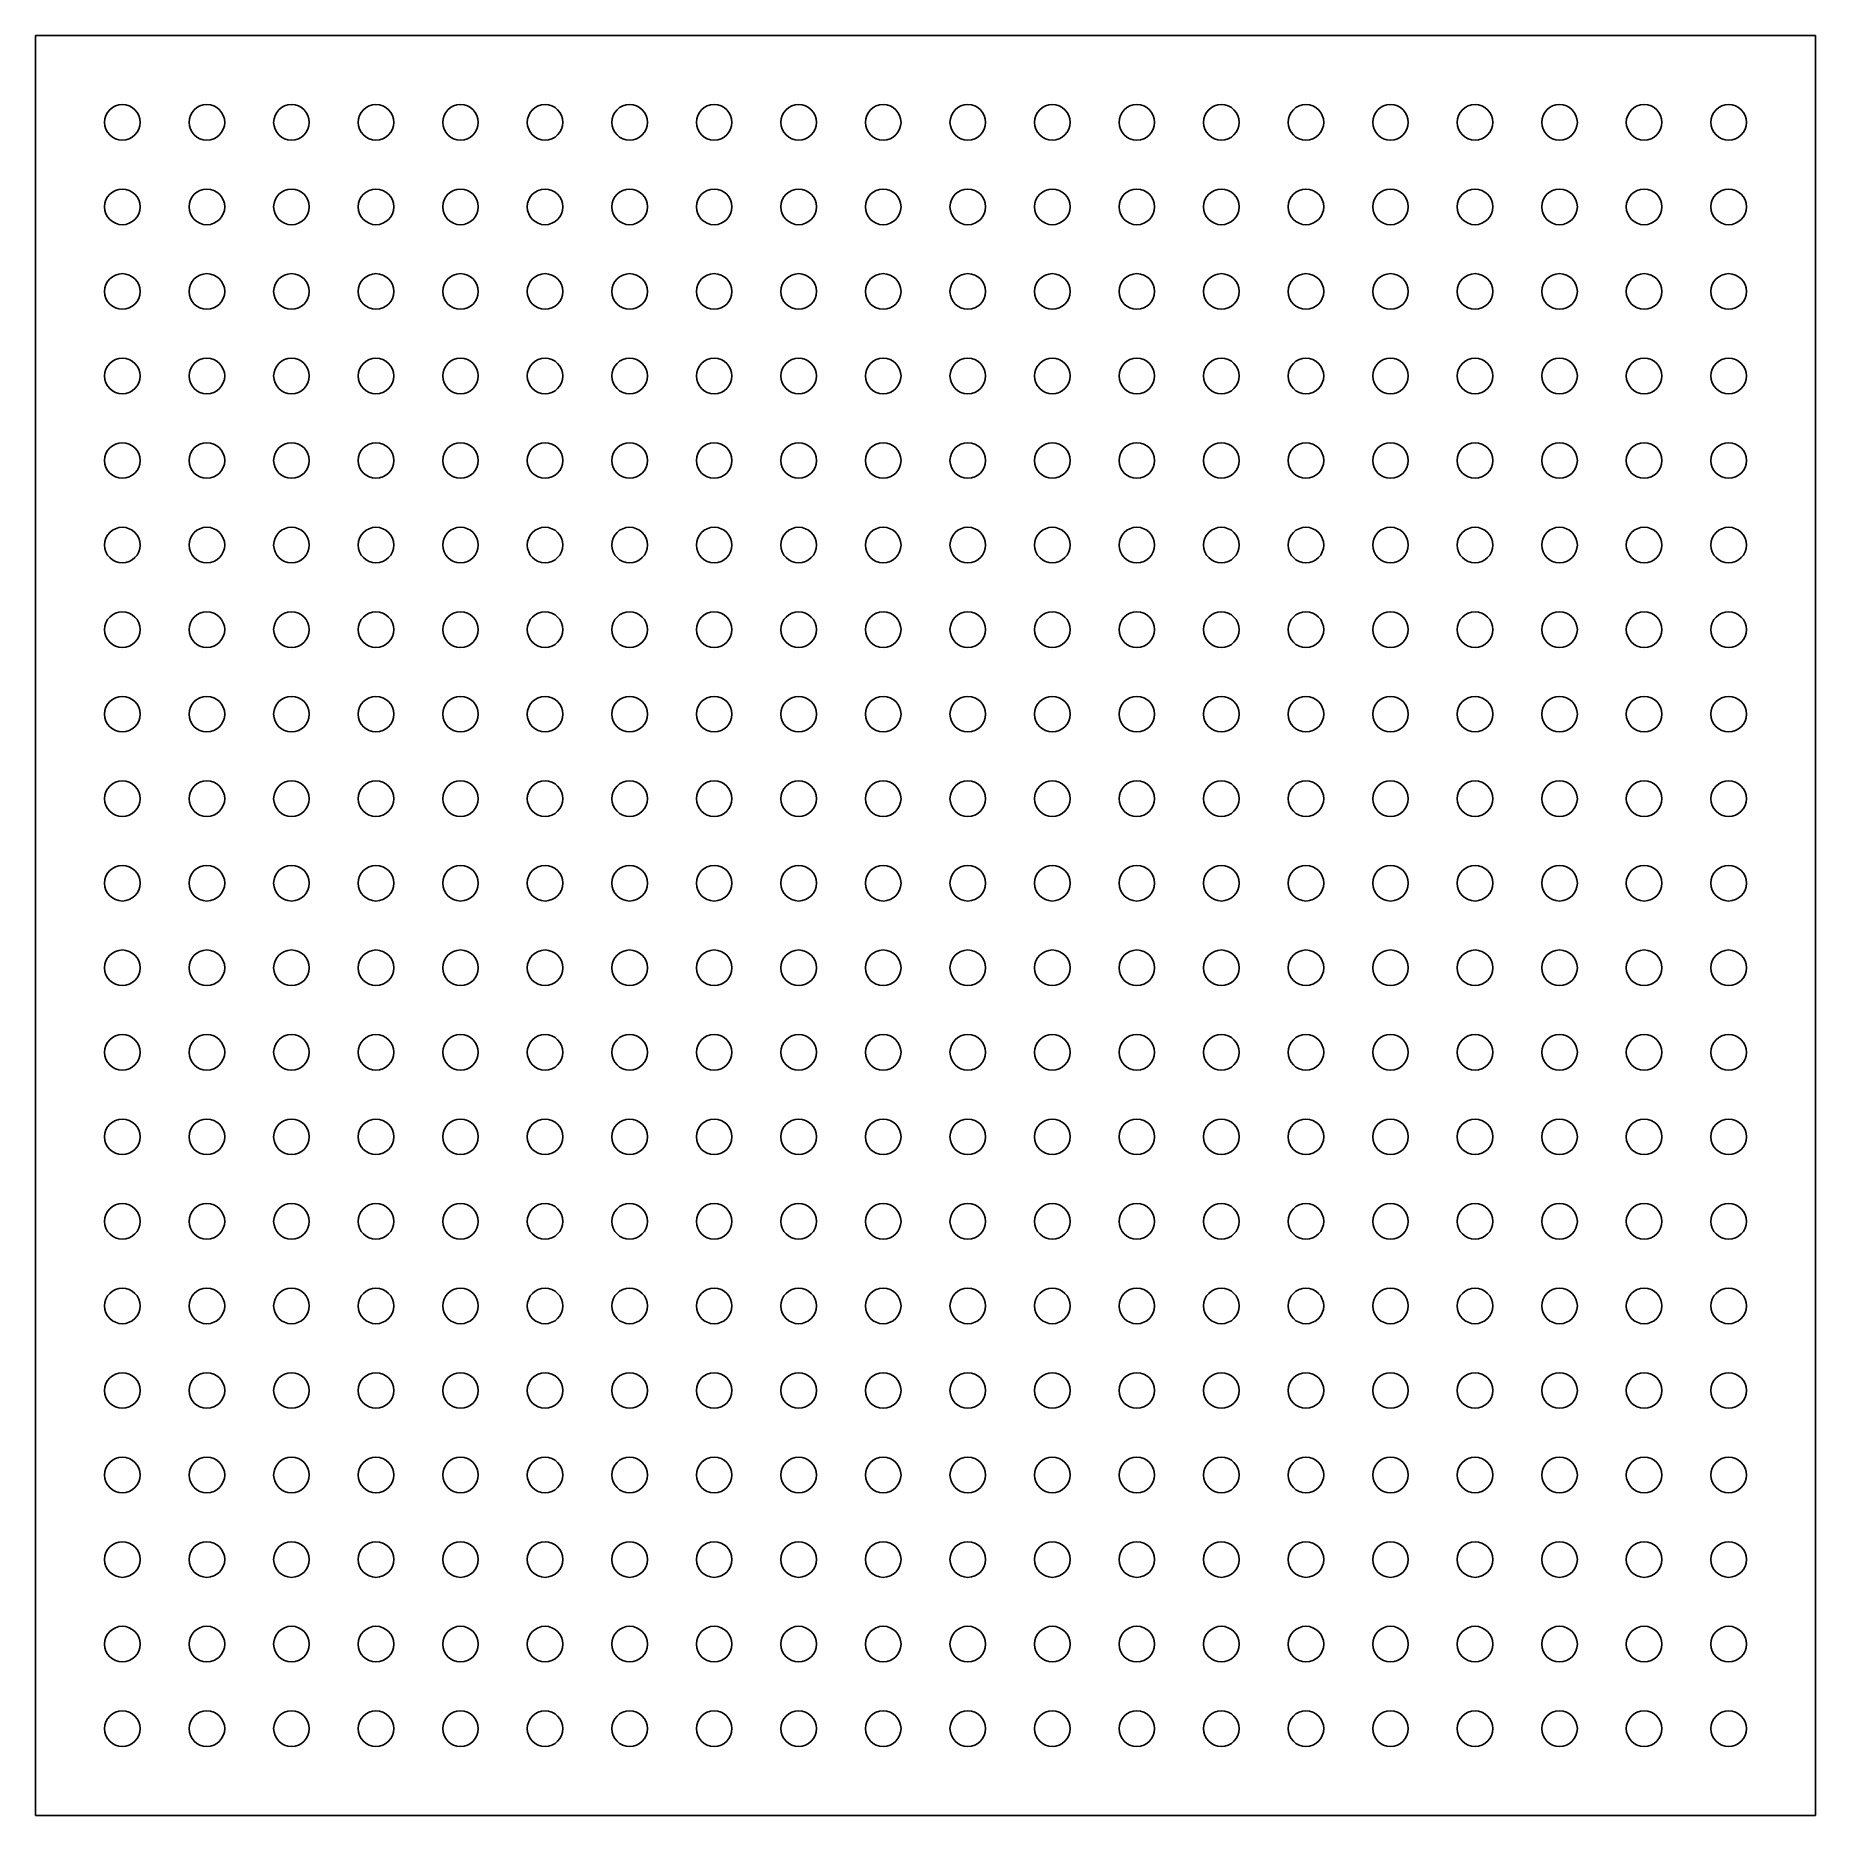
# Model space of a CAD drawing. Header units: metres. Extents: x 0 to 4, y 0 to 4.
import ezdxf

# ---------------------------------------------------------------- set-up
doc = ezdxf.new("R2010")
doc.units = ezdxf.units.M

msp = doc.modelspace()

# ---------------------------------------------------------------- linework, layer by layer
msp.add_lwpolyline([(0, 0), (4, 0), (4, 4), (0, 4)], close=True)
for centre in [(0.195, 3.805), (0.385, 3.805), (0.575, 3.805), (0.765, 3.805), (0.955, 3.805), (1.145, 3.805), (1.335, 3.805), (1.525, 3.805), (1.715, 3.805), (1.905, 3.805), (2.095, 3.805), (2.285, 3.805), (2.475, 3.805), (2.665, 3.805), (2.855, 3.805), (3.045, 3.805), (3.235, 3.805), (3.425, 3.805), (3.615, 3.805), (3.805, 3.805), (0.195, 3.615), (0.385, 3.615), (0.575, 3.615), (0.765, 3.615), (0.955, 3.615), (1.145, 3.615), (1.335, 3.615), (1.525, 3.615), (1.715, 3.615), (1.905, 3.615), (2.095, 3.615), (2.285, 3.615), (2.475, 3.615), (2.665, 3.615), (2.855, 3.615), (3.045, 3.615), (3.235, 3.615), (3.425, 3.615), (3.615, 3.615), (3.805, 3.615), (0.195, 3.425), (0.385, 3.425), (0.575, 3.425), (0.765, 3.425), (0.955, 3.425), (1.145, 3.425), (1.335, 3.425), (1.525, 3.425), (1.715, 3.425), (1.905, 3.425), (2.095, 3.425), (2.285, 3.425), (2.475, 3.425), (2.665, 3.425), (2.855, 3.425), (3.045, 3.425), (3.235, 3.425), (3.425, 3.425), (3.615, 3.425), (3.805, 3.425), (0.195, 3.235), (0.385, 3.235), (0.575, 3.235), (0.765, 3.235), (0.955, 3.235), (1.145, 3.235), (1.335, 3.235), (1.525, 3.235), (1.715, 3.235), (1.905, 3.235), (2.095, 3.235), (2.285, 3.235), (2.475, 3.235), (2.665, 3.235), (2.855, 3.235), (3.045, 3.235), (3.235, 3.235), (3.425, 3.235), (3.615, 3.235), (3.805, 3.235), (0.195, 3.045), (0.385, 3.045), (0.575, 3.045), (0.765, 3.045), (0.955, 3.045), (1.145, 3.045), (1.335, 3.045), (1.525, 3.045), (1.715, 3.045), (1.905, 3.045), (2.095, 3.045), (2.285, 3.045), (2.475, 3.045), (2.665, 3.045), (2.855, 3.045), (3.045, 3.045), (3.235, 3.045), (3.425, 3.045), (3.615, 3.045), (3.805, 3.045), (0.195, 2.855), (0.385, 2.855), (0.575, 2.855), (0.765, 2.855), (0.955, 2.855), (1.145, 2.855), (1.335, 2.855), (1.525, 2.855), (1.715, 2.855), (1.905, 2.855), (2.095, 2.855), (2.285, 2.855), (2.475, 2.855), (2.665, 2.855), (2.855, 2.855), (3.045, 2.855), (3.235, 2.855), (3.425, 2.855), (3.615, 2.855), (3.805, 2.855), (0.195, 2.665), (0.385, 2.665), (0.575, 2.665), (0.765, 2.665), (0.955, 2.665), (1.145, 2.665), (1.335, 2.665), (1.525, 2.665), (1.715, 2.665), (1.905, 2.665), (2.095, 2.665), (2.285, 2.665), (2.475, 2.665), (2.665, 2.665), (2.855, 2.665), (3.045, 2.665), (3.235, 2.665), (3.425, 2.665), (3.615, 2.665), (3.805, 2.665), (0.195, 2.475), (0.385, 2.475), (0.575, 2.475), (0.765, 2.475), (0.955, 2.475), (1.145, 2.475), (1.335, 2.475), (1.525, 2.475), (1.715, 2.475), (1.905, 2.475), (2.095, 2.475), (2.285, 2.475), (2.475, 2.475), (2.665, 2.475), (2.855, 2.475), (3.045, 2.475), (3.235, 2.475), (3.425, 2.475), (3.615, 2.475), (3.805, 2.475), (0.195, 2.285), (0.385, 2.285), (0.575, 2.285), (0.765, 2.285), (0.955, 2.285), (1.145, 2.285), (1.335, 2.285), (1.525, 2.285), (1.715, 2.285), (1.905, 2.285), (2.095, 2.285), (2.285, 2.285), (2.475, 2.285), (2.665, 2.285), (2.855, 2.285), (3.045, 2.285), (3.235, 2.285), (3.425, 2.285), (3.615, 2.285), (3.805, 2.285), (0.195, 2.095), (0.385, 2.095), (0.575, 2.095), (0.765, 2.095), (0.955, 2.095), (1.145, 2.095), (1.335, 2.095), (1.525, 2.095), (1.715, 2.095), (1.905, 2.095), (2.095, 2.095), (2.285, 2.095), (2.475, 2.095), (2.665, 2.095), (2.855, 2.095), (3.045, 2.095), (3.235, 2.095), (3.425, 2.095), (3.615, 2.095), (3.805, 2.095), (0.195, 1.905), (0.385, 1.905), (0.575, 1.905), (0.765, 1.905), (0.955, 1.905), (1.145, 1.905), (1.335, 1.905), (1.525, 1.905), (1.715, 1.905), (1.905, 1.905), (2.095, 1.905), (2.285, 1.905), (2.475, 1.905), (2.665, 1.905), (2.855, 1.905), (3.045, 1.905), (3.235, 1.905), (3.425, 1.905), (3.615, 1.905), (3.805, 1.905), (0.195, 1.715), (0.385, 1.715), (0.575, 1.715), (0.765, 1.715), (0.955, 1.715), (1.145, 1.715), (1.335, 1.715), (1.525, 1.715), (1.715, 1.715), (1.905, 1.715), (2.095, 1.715), (2.285, 1.715), (2.475, 1.715), (2.665, 1.715), (2.855, 1.715), (3.045, 1.715), (3.235, 1.715), (3.425, 1.715), (3.615, 1.715), (3.805, 1.715), (0.195, 1.525), (0.385, 1.525), (0.575, 1.525), (0.765, 1.525), (0.955, 1.525), (1.145, 1.525), (1.335, 1.525), (1.525, 1.525), (1.715, 1.525), (1.905, 1.525), (2.095, 1.525), (2.285, 1.525), (2.475, 1.525), (2.665, 1.525), (2.855, 1.525), (3.045, 1.525), (3.235, 1.525), (3.425, 1.525), (3.615, 1.525), (3.805, 1.525), (0.195, 1.335), (0.385, 1.335), (0.575, 1.335), (0.765, 1.335), (0.955, 1.335), (1.145, 1.335), (1.335, 1.335), (1.525, 1.335), (1.715, 1.335), (1.905, 1.335), (2.095, 1.335), (2.285, 1.335), (2.475, 1.335), (2.665, 1.335), (2.855, 1.335), (3.045, 1.335), (3.235, 1.335), (3.425, 1.335), (3.615, 1.335), (3.805, 1.335), (0.195, 1.145), (0.385, 1.145), (0.575, 1.145), (0.765, 1.145), (0.955, 1.145), (1.145, 1.145), (1.335, 1.145), (1.525, 1.145), (1.715, 1.145), (1.905, 1.145), (2.095, 1.145), (2.285, 1.145), (2.475, 1.145), (2.665, 1.145), (2.855, 1.145), (3.045, 1.145), (3.235, 1.145), (3.425, 1.145), (3.615, 1.145), (3.805, 1.145), (0.195, 0.955), (0.385, 0.955), (0.575, 0.955), (0.765, 0.955), (0.955, 0.955), (1.145, 0.955), (1.335, 0.955), (1.525, 0.955), (1.715, 0.955), (1.905, 0.955), (2.095, 0.955), (2.285, 0.955), (2.475, 0.955), (2.665, 0.955), (2.855, 0.955), (3.045, 0.955), (3.235, 0.955), (3.425, 0.955), (3.615, 0.955), (3.805, 0.955), (0.195, 0.765), (0.385, 0.765), (0.575, 0.765), (0.765, 0.765), (0.955, 0.765), (1.145, 0.765), (1.335, 0.765), (1.525, 0.765), (1.715, 0.765), (1.905, 0.765), (2.095, 0.765), (2.285, 0.765), (2.475, 0.765), (2.665, 0.765), (2.855, 0.765), (3.045, 0.765), (3.235, 0.765), (3.425, 0.765), (3.615, 0.765), (3.805, 0.765), (0.195, 0.575), (0.385, 0.575), (0.575, 0.575), (0.765, 0.575), (0.955, 0.575), (1.145, 0.575), (1.335, 0.575), (1.525, 0.575), (1.715, 0.575), (1.905, 0.575), (2.095, 0.575), (2.285, 0.575), (2.475, 0.575), (2.665, 0.575), (2.855, 0.575), (3.045, 0.575), (3.235, 0.575), (3.425, 0.575), (3.615, 0.575), (3.805, 0.575), (0.195, 0.385), (0.385, 0.385), (0.575, 0.385), (0.765, 0.385), (0.955, 0.385), (1.145, 0.385), (1.335, 0.385), (1.525, 0.385), (1.715, 0.385), (1.905, 0.385), (2.095, 0.385), (2.285, 0.385), (2.475, 0.385), (2.665, 0.385), (2.855, 0.385), (3.045, 0.385), (3.235, 0.385), (3.425, 0.385), (3.615, 0.385), (3.805, 0.385), (0.195, 0.195), (0.385, 0.195), (0.575, 0.195), (0.765, 0.195), (0.955, 0.195), (1.145, 0.195), (1.335, 0.195), (1.525, 0.195), (1.715, 0.195), (1.905, 0.195), (2.095, 0.195), (2.285, 0.195), (2.475, 0.195), (2.665, 0.195), (2.855, 0.195), (3.045, 0.195), (3.235, 0.195), (3.425, 0.195), (3.615, 0.195), (3.805, 0.195)]:
    msp.add_circle(centre, 0.04)

doc.saveas('drawing.dxf')
